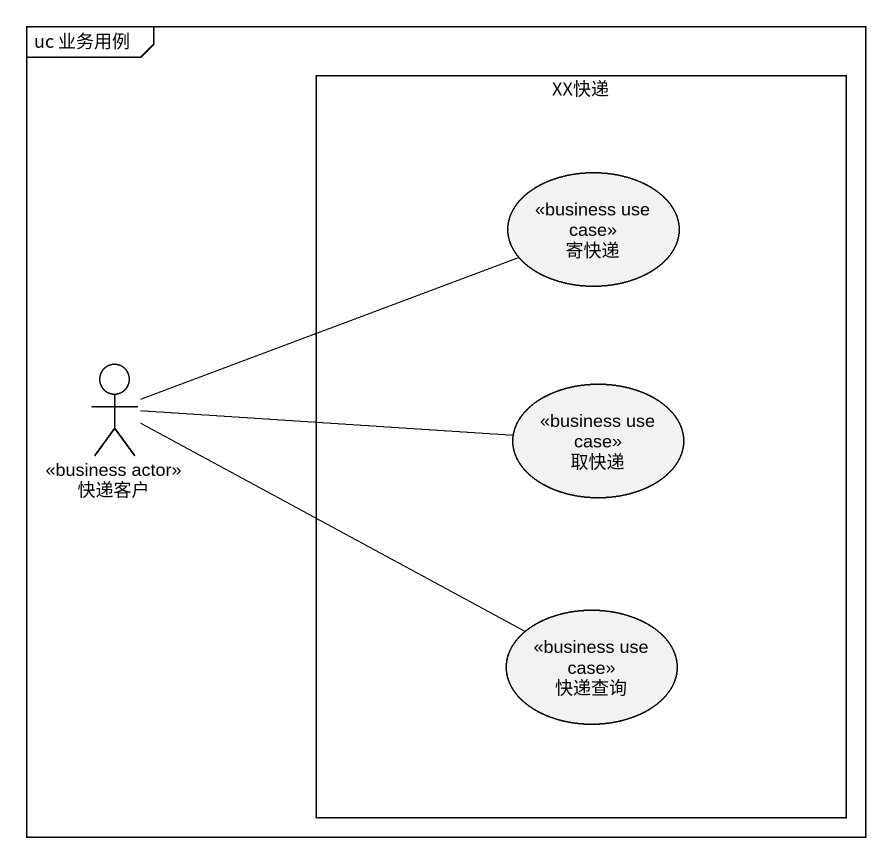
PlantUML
@startuml
mainframe uc 业务用例
rectangle XX快递 {
  usecase 寄快递 <<business use case>>
  usecase 取快递 <<business use case>>
  usecase 快递查询 <<business use case>>
}
actor 快递客户 <<business actor>>
快递客户 -right- 寄快递
快递客户 -right- 取快递
快递客户 -right- 快递查询
@enduml
